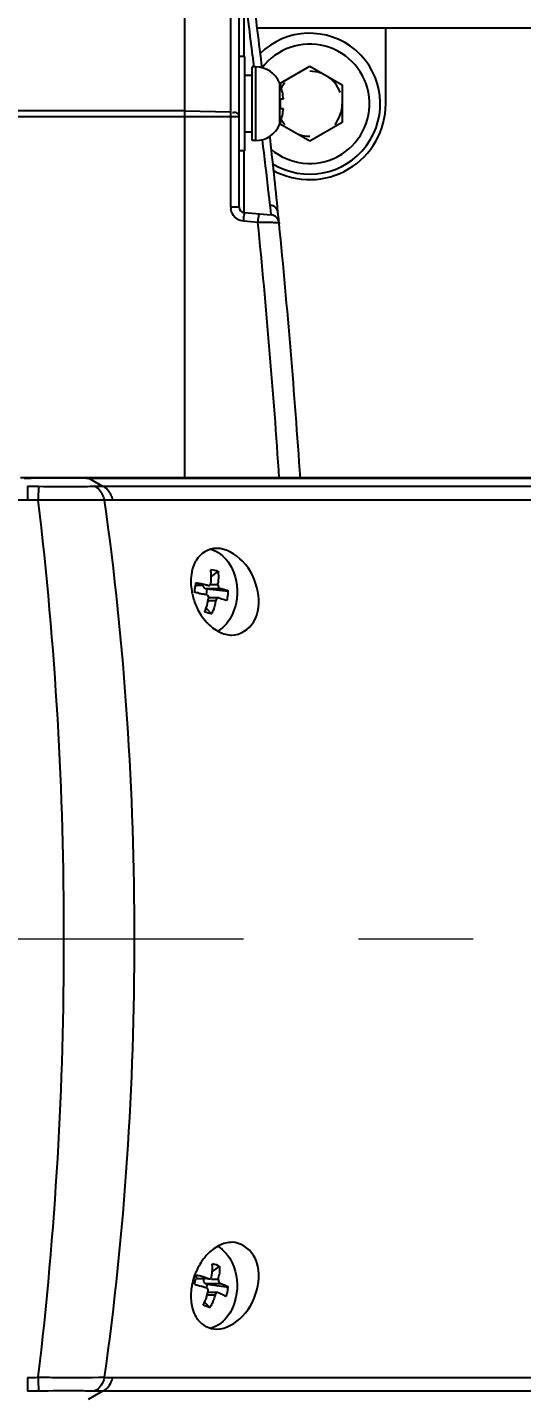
# Model space of a CAD drawing. Header units: millimetres. Extents: x 4061 to 8240, y 107 to 1541.
# Drawn here: x 6996.05 to 7009.71, y 657.15 to 695.08 of the extents above; entities that cross this region are included whole.
import ezdxf

# ---------------------------------------------------------------- set-up
doc = ezdxf.new("R2010")
doc.units = ezdxf.units.MM
doc.linetypes.add('CENTER2', pattern=[28.575, 19.05, -3.175, 3.175, -3.175])
doc.layers.add('中心线层', color=7, linetype='CENTER2', lineweight=0)
doc.layers.add('轮廓实线层', color=7, linetype='Continuous', lineweight=30)
doc.styles.add('思源黑', font='SourceHanSansCN-Normal.ttf')
doc.dimstyles.new('尺寸标注_3_10比例', dxfattribs={"dimtxt": 7, "dimasz": 6, "dimexe": 2, "dimexo": 1.5, "dimgap": 1, "dimtad": 1, "dimdec": 1, "dimlfac": 3.333333, "dimdsep": 46, "dimtxsty": '思源黑', "dimcen": 0.09, "dimadec": 0, "dimazin": 0, "dimtp": 0.01, "dimtm": 0.01, "dimtfac": 1, "dimtdec": 1, "dimtofl": 0, "dimtmove": 0, "dimatfit": 3, "dimfxl": 0, "dimtolj": 1, "dimarcsym": 0})

# ---------------------------------------------------------------- blocks, each defined once
blk = doc.blocks.new('*D1410')
at = {"layer": 'Defpoints', "color": 0}
for p in [(7002.955, 699.869), (7002.955, 639.869), (7074.894, 639.869)]:
    blk.add_point(p, dxfattribs=at)
at = {"layer": '轮廓实线层', "color": 0, "lineweight": -2}
for p, q in [((7004.455, 699.869), (7076.894, 699.869)), ((7074.894, 693.869), (7074.894, 645.869)), ((7004.455, 639.869), (7076.894, 639.869))]:
    blk.add_line(p, q, dxfattribs=at)
at = {"layer": '轮廓实线层', "color": 0}
for points in [[(7075.894, 693.869), (7073.894, 693.869), (7074.894, 699.869)], [(7073.894, 645.869), (7075.894, 645.869), (7074.894, 639.869)]]:
    blk.add_solid(points, dxfattribs=at)
at = {"layer": '轮廓实线层', "color": 0, "insert": (7069.99, 669.869), "char_height": 7, "attachment_point": 5, "rotation": 90, "style": '思源黑'}
blk.add_mtext('\\A1;200±0.1', dxfattribs=at)

msp = doc.modelspace()

# ---------------------------------------------------------------- linework, layer by layer
for p, q in [((7000.405, 682.606), (7000.405, 696.609)), ((7001.674, 690.108), (7001.674, 695.868)), ((7001.905, 690.108), (7001.905, 695.631)), ((7002.042, 694.273), (7002.042, 695.577)), ((7002.404, 695.069), (7023.205, 695.069)), ((7005.955, 692.969), (7005.955, 695.069)), ((7002.055, 694.274), (7001.905, 694.274)), ((7002.055, 694.273), (7002.055, 691.664)), ((7002.316, 693.984), (7002.278, 694.3)), ((7002.358, 693.989), (7002.268, 693.989)), ((7002.268, 691.949), (7002.268, 693.989)), ((7002.358, 693.989), (7002.358, 691.949)), ((7003.031, 693.532), (7003.855, 694.008)), ((7003.855, 694.008), (7004.755, 693.488)), ((7002.268, 693.753), (7002.055, 693.753)), ((7003.023, 693.546), (7003.023, 692.395)), ((7003.023, 693.546), (7003.049, 693.479)), ((7003.049, 693.479), (7003.043, 693.479)), ((7004.755, 693.488), (7004.755, 692.449)), ((7003.127, 693.096), (7003.043, 693.096)), ((7000.405, 692.77), (6832.949, 692.77)), ((7000.405, 692.77), (7001.674, 692.747)), ((7003.043, 692.841), (7003.127, 692.841)), ((6833.054, 692.617), (7001.905, 692.617)), ((7003.855, 691.93), (7003.021, 692.411)), ((7003.049, 692.459), (7003.023, 692.392)), ((7003.023, 692.395), (7003.023, 692.392)), ((7003.043, 692.459), (7003.048, 692.459)), ((7004.755, 692.449), (7003.855, 691.93)), ((7002.268, 692.184), (7002.055, 692.184)), ((7002.358, 691.949), (7002.268, 691.949)), ((7002.055, 691.664), (7001.905, 691.664)), ((7002.042, 689.959), (7002.042, 691.664)), ((7001.905, 690.108), (7001.674, 690.108)), ((7002.776, 690.014), (7002.759, 690.16)), ((7002.424, 689.685), (7002.03, 689.72)), ((7002.042, 689.959), (7002.789, 689.893)), ((7002.646, 689.682), (7002.424, 689.685)), ((7002.834, 689.68), (7002.646, 689.682)), ((7002.789, 689.893), (7002.776, 690.014)), ((7003.007, 689.678), (7003.01, 689.649)), ((6996.055, 682.618), (6995.862, 682.618)), ((6995.96, 682.608), (6996.057, 682.608)), ((6996.157, 682.618), (6996.055, 682.618)), ((6996.057, 682.608), (6996.153, 682.608)), ((6997.181, 682.606), (6996.155, 682.608)), ((6996.455, 682.618), (6996.157, 682.618)), ((6997.074, 682.618), (6996.455, 682.618)), ((6997.644, 682.619), (6997.074, 682.618)), ((6997.643, 682.606), (6997.181, 682.606)), ((6997.674, 682.619), (6997.644, 682.619)), ((7037.313, 682.619), (6997.674, 682.619)), ((6997.732, 682.606), (7037.31, 682.606)), ((6997.735, 682.619), (6998.125, 682.389)), ((6996.052, 682.389), (6996.052, 682.005)), ((6998.125, 682.389), (7038.369, 682.389)), ((6996.052, 682.005), (6995.38, 682.005)), ((7038.653, 682.005), (6998.409, 682.005)), ((7001.323, 680.036), (7001.131, 679.887)), ((7000.919, 679.64), (7000.708, 679.64)), ((7000.965, 679.557), (7001.377, 679.557)), ((7000.965, 679.557), (7001.011, 679.545)), ((7001.011, 679.545), (7000.988, 679.384)), ((7001.045, 679.64), (7001.008, 679.64)), ((7001.011, 679.545), (7001.607, 679.486)), ((7001.112, 679.669), (7001.125, 679.712)), ((7001.322, 679.662), (7001.125, 679.662)), ((7001.347, 679.578), (7001.377, 679.557)), ((7001.042, 679.36), (7001.008, 679.381)), ((7001.339, 679.298), (7001.062, 679.298)), ((7001.062, 679.226), (7001.259, 679.226)), ((7001.277, 679.268), (7001.259, 679.226)), ((7001.5, 679.25), (7001.522, 679.242)), ((7000.991, 679.012), (7001.151, 678.852)), ((7000.727, 660.564), (7000.704, 660.458)), ((7000.97, 660.458), (7000.727, 660.458)), ((7000.924, 660.396), (7000.924, 660.445)), ((7001.058, 660.458), (7000.953, 660.494)), ((7001.058, 660.458), (7001.002, 660.458)), ((7001.058, 660.458), (7001.097, 660.457)), ((7001.097, 660.457), (7001.127, 660.479)), ((7001.127, 660.479), (7001.143, 660.519)), ((7001.336, 660.445), (7001.143, 660.445)), ((7001.363, 660.81), (7001.16, 660.664)), ((7000.97, 660.333), (7001.382, 660.333)), ((7000.97, 660.333), (7001.016, 660.316)), ((7001.016, 660.316), (7000.992, 660.207)), ((7001.035, 660.18), (7001.002, 660.204)), ((7001.016, 660.316), (7001.606, 660.227)), ((7001.326, 660.08), (7001.049, 660.08)), ((7001.354, 660.358), (7001.382, 660.333)), ((7000.951, 659.817), (7001.107, 659.654)), ((7001.049, 660.019), (7001.241, 660.019)), ((7001.263, 660.059), (7001.241, 660.019)), ((6996.052, 657.732), (6996.052, 657.348)), ((6998.409, 657.732), (7038.653, 657.732)), ((6998.125, 657.348), (6997.735, 657.119)), ((7038.369, 657.348), (6998.125, 657.348))]:
    msp.add_line(p, q)
for points in [[(6997.675, 682.607), (6997.664, 682.606), (6997.654, 682.606), (6997.643, 682.607)], [(6997.675, 682.607), (6997.694, 682.607), (6997.713, 682.607), (6997.732, 682.607)], [(7000.965, 679.557), (7000.934, 679.576), (7000.914, 679.613)], [(7001.045, 679.64), (7001.083, 679.644), (7001.112, 679.669)], [(7001.322, 679.662), (7001.328, 679.615), (7001.347, 679.578)], [(7001.062, 679.275), (7001.062, 679.322), (7001.042, 679.36)], [(7001.339, 679.298), (7001.306, 679.294), (7001.277, 679.268)], [(7001.336, 660.445), (7001.338, 660.398), (7001.354, 660.358)], [(7000.97, 660.333), (7000.941, 660.357), (7000.924, 660.396)], [(7001.049, 660.093), (7001.052, 660.14), (7001.035, 660.18)], [(7001.326, 660.08), (7001.293, 660.081), (7001.263, 660.059)]]:
    msp.add_lwpolyline(points)
for centre, radius, start, end in [((6780.616, 667.57), 223.487, 6.77961, 7.3189), ((6780.655, 667.572), 223.228, 6.87656, 7.15196), ((7003.855, 692.969), 1.95, 237.944, 134.9421), ((7003.855, 692.969), 1.65, 229.6258, 143.2503), ((7002.358, 693.269), 0.72, 22.6199, 90), ((7003.855, 692.969), 0.9, 69.9997, 90), ((7001.638, 692.969), 1.495, 4.8938, 19.9521), ((7003.855, 692.969), 0.9, 139.9976, 151.9724), ((7003.855, 692.969), 0.9, 19.9976, 60), ((7001.638, 692.969), 1.411, 354.8143, 5.1857), ((7003.855, 692.969), 2.1, 241.5135, 0), ((7001.638, 692.969), 1.495, 340.0479, 355.1062), ((7003.855, 692.969), 0.9, 319.9976, 0), ((7002.358, 692.669), 0.72, 270, 337.3801), ((7003.855, 692.969), 0.9, 208.0276, 220.0024), ((6821.656, 670.062), 182.215, 6.44965, 6.90532), ((6780.616, 667.57), 223.487, 5.75312, 6.29768), ((7003.855, 692.969), 0.9, 249.9997, 270), ((6821.295, 670.024), 182.578, 6.3321, 6.44894), ((7002.057, 690.108), 0.384, 180.0431, 188.5234), ((7002.055, 690.108), 0.15, 180, 265), ((6785.317, 667.988), 218.188, 3.84346, 5.70712), ((7002.768, 689.654), 0.24, 5.6898, 85), ((6785.307, 667.988), 218.778, 5.69856, 5.76738), ((6785.307, 667.988), 218.778, 3.83304, 5.68199), ((6997.163, 727.15), 44.771, 268.9726, 270.3393), ((6997.265, 710.7), 28.32, 270.3288, 271.2629), ((6996.052, 667.497), 14.508, 88.828, 89.9988), ((6998.409, 673.701), 8.304, 89.9993, 91.5496), ((7001.462, 679.89), 0.871, 149.3445, 154.8704), ((7002.275, 679.771), 1.706, 189.6375, 191.4401), ((7002.332, 679.783), 1.764, 191.456, 197.0102), ((6997.732, 679.999), 2.987, 349.4613, 351.126), ((6997.477, 662.988), 16.771, 78.6145, 79.0239), ((6995.643, 680.323), 5.101, 351.1517, 352.3048), ((6983.928, 681.917), 16.924, 352.2668, 352.5092), ((7000.069, 675.823), 3.938, 78.9372, 80.7072), ((6999.846, 674.696), 5.087, 77.6003, 78.9104), ((6998.153, 667.019), 12.949, 77.0949, 77.5813), ((7000.563, 679.832), 0.766, 347.3548, 350.2783), ((7000.886, 677.435), 2.176, 76.1595, 77.2425), ((7000.957, 677.723), 1.879, 74.4664, 76.1686), ((7002.355, 679.789), 1.788, 196.9949, 202.8446), ((7002.334, 679.78), 1.765, 202.8486, 204.2747), ((7002.317, 679.773), 1.746, 204.2746, 205.6762), ((7000.333, 676.91), 2.558, 76.1418, 77.2058), ((7000.551, 677.791), 1.651, 74.4387, 76.1707), ((7002.282, 679.755), 1.708, 205.6528, 212.9033), ((7002.107, 660.107), 1.493, 139.2787, 141.1093), ((7002.06, 660.147), 1.431, 136.7091, 139.2843), ((7002.335, 659.955), 1.767, 160.9554, 169.3832), ((7002.359, 659.947), 1.793, 159.0083, 160.9862), ((7002.348, 659.951), 1.781, 156.7298, 159.0095), ((6996.137, 661.456), 4.675, 346.8871, 347.6697), ((7002.32, 659.964), 1.75, 153.5928, 156.7339), ((7000.082, 657.978), 2.662, 73.415, 76.0433), ((7000.583, 660.672), 0.775, 343.1457, 346.8097), ((7000.509, 660.688), 0.85, 346.8542, 351.8876), ((7002.261, 659.969), 1.692, 169.4224, 171.5229), ((6997.557, 661.125), 3.217, 345.3588, 346.9039), ((7000.071, 657.866), 2.514, 70.8451, 71.7631), ((7000.29, 658.495), 1.848, 69.6525, 70.8504), ((7000.465, 658.966), 1.345, 68.0445, 69.6635), ((7000.584, 659.264), 1.024, 66.7744, 68.0198), ((7000.312, 660.192), 0.731, 348.1272, 351.9987), ((7000.891, 658.941), 1.473, 68.6831, 70.9387), ((7000.953, 659.1), 1.302, 66.8828, 68.6644), ((7000.341, 660.258), 1.507, 346.3176, 348.0196), ((7001.397, 659.809), 0.795, 209.7401, 217.499), ((6996.052, 672.242), 14.51, 270.0011, 271.1714), ((6998.409, 666.038), 8.306, 268.4521, 270.0009), ((6997.163, 612.581), 44.777, 89.6608, 91.0273), ((6997.265, 629.032), 28.326, 88.7374, 89.6714)]:
    msp.add_arc(centre, radius, start, end)
for points, knots in [([(7001.905, 692.625), (7001.905, 692.673), (7001.823, 692.747), (7001.747, 692.725), (7001.721, 692.715)], [0, 0, 0, 0, 0.633043, 1, 1, 1, 1]), ([(7001.721, 689.922), (7001.71, 689.942), (7001.692, 689.984), (7001.681, 690.029), (7001.678, 690.051)], [0, 0, 0, 0, 0.500335, 1, 1, 1, 1]), ([(7002.856, 690.136), (7002.841, 690.143), (7002.809, 690.155), (7002.776, 690.16), (7002.759, 690.161)], [0, 0, 0, 0, 0.508675, 1, 1, 1, 1]), ([(7002.941, 690.066), (7002.93, 690.081), (7002.905, 690.108), (7002.873, 690.128), (7002.856, 690.136)], [0, 0, 0, 0, 0.492273, 1, 1, 1, 1]), ([(7002.977, 689.973), (7002.975, 689.989), (7002.967, 690.022), (7002.951, 690.052), (7002.941, 690.066)], [0, 0, 0, 0, 0.483394, 1, 1, 1, 1]), ([(7002.03, 689.72), (7002.035, 689.776), (7002.015, 689.83), (7002.066, 689.957), (7002.042, 689.959)], [0, 0, 0, 0, 0.706583, 1, 1, 1, 1]), ([(7002.436, 689.924), (7002.46, 689.922), (7002.409, 689.795), (7002.429, 689.741), (7002.424, 689.685)], [0, 0, 0, 0, 0.293418, 1, 1, 1, 1]), ([(7003.007, 689.678), (7003.005, 689.693), (7002.915, 689.657), (7002.877, 689.679), (7002.834, 689.68)], [0, 0, 0, 0, 0.260201, 1, 1, 1, 1]), ([(6996.36, 682.387), (6996.359, 682.37), (6996.355, 682.242), (6996.352, 682.114), (6996.349, 682.002)], [0, 0, 0, 0, 0.128497, 1, 1, 1, 1]), ([(6998.185, 682.002), (6998.173, 682.048), (6998.121, 682.202), (6998.002, 682.351), (6997.89, 682.387)], [0, 0, 0, 0, 0.286477, 1, 1, 1, 1]), ([(6998.409, 682.005), (6998.399, 682.051), (6998.35, 682.203), (6998.235, 682.352), (6998.125, 682.389)], [0, 0, 0, 0, 0.28723, 1, 1, 1, 1]), ([(6998.185, 682.002), (6998.049, 682.003), (6997.437, 682.007), (6996.825, 682.004), (6996.349, 682.002)], [0, 0, 0, 0, 0.221456, 1, 1, 1, 1]), ([(6996.349, 657.735), (6996.836, 661.758), (6997.288, 669.869), (6996.836, 677.98), (6996.349, 682.002)], [0, 0, 0, 0, 0.500025, 1, 1, 1, 1]), ([(6998.185, 657.735), (6998.749, 661.75), (6999.274, 669.869), (6998.749, 677.988), (6998.185, 682.002)], [0, 0, 0, 0, 0.499999, 1, 1, 1, 1]), ([(7001.124, 680.644), (7001.314, 680.592), (7001.546, 680.404), (7001.68, 680.17), (7001.711, 680.103)], [0, 0, 0, 0, 0.72616, 1, 1, 1, 1]), ([(7001.709, 678.269), (7001.941, 678.269), (7002.456, 678.623), (7002.483, 679.526), (7002.108, 680.326), (7001.546, 680.669), (7001.278, 680.669)], [0, 0, 0, 0, 0.211265, 0.470053, 0.754914, 1, 1, 1, 1]), ([(7001.124, 680.024), (7001.123, 680.033), (7001.12, 680.05), (7001.116, 680.067), (7001.114, 680.075)], [0, 0, 0, 0, 0.50253, 1, 1, 1, 1]), ([(7001.131, 679.962), (7001.13, 679.973), (7001.129, 679.994), (7001.126, 680.014), (7001.124, 680.024)], [0, 0, 0, 0, 0.503232, 1, 1, 1, 1]), ([(7001.125, 679.712), (7001.127, 679.733), (7001.13, 679.775), (7001.132, 679.817), (7001.133, 679.838)], [0, 0, 0, 0, 0.50075, 1, 1, 1, 1]), ([(7001.133, 679.838), (7001.133, 679.859), (7001.134, 679.901), (7001.133, 679.942), (7001.131, 679.962)], [0, 0, 0, 0, 0.504803, 1, 1, 1, 1]), ([(7001.328, 679.788), (7001.327, 679.774), (7001.325, 679.746), (7001.321, 679.717), (7001.318, 679.703)], [0, 0, 0, 0, 0.495812, 1, 1, 1, 1]), ([(7000.788, 679.429), (7000.807, 679.425), (7000.844, 679.417), (7000.881, 679.409), (7000.899, 679.405)], [0, 0, 0, 0, 0.510616, 1, 1, 1, 1]), ([(7001.607, 679.486), (7001.584, 679.494), (7001.536, 679.511), (7001.487, 679.526), (7001.46, 679.533)], [0, 0, 0, 0, 0.467612, 1, 1, 1, 1]), ([(7001.598, 679.399), (7001.599, 679.413), (7001.601, 679.442), (7001.6, 679.47), (7001.598, 679.485)], [0, 0, 0, 0, 0.499212, 1, 1, 1, 1]), ([(7001.031, 679.149), (7001.036, 679.17), (7001.044, 679.211), (7001.048, 679.252), (7001.05, 679.273)], [0, 0, 0, 0, 0.498799, 1, 1, 1, 1]), ([(7001.23, 679.099), (7001.225, 679.078), (7001.213, 679.037), (7001.2, 678.995), (7001.193, 678.975)], [0, 0, 0, 0, 0.501332, 1, 1, 1, 1]), ([(7001.259, 679.226), (7001.255, 679.205), (7001.245, 679.163), (7001.235, 679.12), (7001.23, 679.099)], [0, 0, 0, 0, 0.499584, 1, 1, 1, 1]), ([(7001.522, 679.242), (7001.527, 679.239), (7001.537, 679.235), (7001.547, 679.231), (7001.552, 679.228)], [0, 0, 0, 0, 0.538291, 1, 1, 1, 1]), ([(7001.193, 678.975), (7001.186, 678.956), (7001.17, 678.917), (7001.152, 678.88), (7001.142, 678.862)], [0, 0, 0, 0, 0.50073, 1, 1, 1, 1]), ([(7001.278, 659.069), (7001.546, 659.069), (7002.108, 659.411), (7002.483, 660.211), (7002.456, 661.115), (7001.941, 661.469), (7001.709, 661.469)], [0, 0, 0, 0, 0.245021, 0.529847, 0.788695, 1, 1, 1, 1]), ([(7001.165, 660.813), (7001.165, 660.824), (7001.163, 660.844), (7001.16, 660.864), (7001.158, 660.874)], [0, 0, 0, 0, 0.504034, 1, 1, 1, 1]), ([(7000.953, 660.494), (7000.935, 660.5), (7000.898, 660.512), (7000.861, 660.523), (7000.842, 660.529)], [0, 0, 0, 0, 0.491672, 1, 1, 1, 1]), ([(7001.143, 660.519), (7001.146, 660.539), (7001.152, 660.581), (7001.157, 660.622), (7001.16, 660.643)], [0, 0, 0, 0, 0.501069, 1, 1, 1, 1]), ([(7001.16, 660.643), (7001.162, 660.663), (7001.165, 660.703), (7001.167, 660.744), (7001.167, 660.764)], [0, 0, 0, 0, 0.505779, 1, 1, 1, 1]), ([(7001.167, 660.764), (7001.167, 660.772), (7001.167, 660.789), (7001.166, 660.805), (7001.165, 660.813)], [0, 0, 0, 0, 0.503239, 1, 1, 1, 1]), ([(7001.009, 659.969), (7001.013, 659.981), (7001.019, 660.005), (7001.025, 660.03), (7001.028, 660.042)], [0, 0, 0, 0, 0.500385, 1, 1, 1, 1]), ([(7001.157, 659.774), (7001.148, 659.754), (7001.13, 659.717), (7001.11, 659.681), (7001.098, 659.663)], [0, 0, 0, 0, 0.499522, 1, 1, 1, 1]), ([(7001.203, 659.895), (7001.196, 659.874), (7001.182, 659.834), (7001.165, 659.793), (7001.157, 659.774)], [0, 0, 0, 0, 0.500482, 1, 1, 1, 1]), ([(7001.241, 660.019), (7001.235, 659.998), (7001.223, 659.957), (7001.21, 659.916), (7001.203, 659.895)], [0, 0, 0, 0, 0.499291, 1, 1, 1, 1]), ([(7001.49, 660.004), (7001.498, 660), (7001.513, 659.991), (7001.526, 659.981), (7001.532, 659.976)], [0, 0, 0, 0, 0.542584, 1, 1, 1, 1]), ([(7001.55, 659.974), (7001.554, 659.987), (7001.562, 660.015), (7001.57, 660.043), (7001.573, 660.057)], [0, 0, 0, 0, 0.500105, 1, 1, 1, 1]), ([(7001.724, 659.661), (7001.693, 659.591), (7001.56, 659.347), (7001.323, 659.149), (7001.128, 659.095)], [0, 0, 0, 0, 0.27458, 1, 1, 1, 1]), ([(6996.349, 657.735), (6996.35, 657.691), (6996.353, 657.563), (6996.355, 657.434), (6996.36, 657.351)], [0, 0, 0, 0, 0.347678, 1, 1, 1, 1]), ([(6996.349, 657.735), (6996.515, 657.735), (6997.127, 657.731), (6997.738, 657.733), (6998.185, 657.735)], [0, 0, 0, 0, 0.270601, 1, 1, 1, 1]), ([(6998.185, 657.735), (6998.173, 657.689), (6998.121, 657.534), (6998.001, 657.386), (6997.89, 657.351)], [0, 0, 0, 0, 0.29058, 1, 1, 1, 1]), ([(6998.125, 657.348), (6998.235, 657.385), (6998.35, 657.534), (6998.399, 657.687), (6998.409, 657.732)], [0, 0, 0, 0, 0.71277, 1, 1, 1, 1])]:
    msp.add_open_spline(points, degree=3, knots=knots)
for points in [[(7001.849, 689.783), (7001.796, 689.817), (7001.751, 689.867), (7001.721, 689.922)], [(7002.03, 689.72), (7001.966, 689.725), (7001.902, 689.748), (7001.849, 689.783)], [(6996.052, 682.389), (6996.155, 682.389), (6996.258, 682.39), (6996.36, 682.385)], [(6997.89, 682.387), (6997.968, 682.389), (6998.047, 682.39), (6998.125, 682.388)], [(7001.278, 680.669), (7001.059, 680.669), (7000.825, 680.522), (7000.713, 680.334)], [(7000.674, 680.26), (7000.628, 680.162), (7000.599, 680.056), (7000.583, 679.949)], [(7000.583, 679.949), (7000.562, 679.796), (7000.567, 679.638), (7000.593, 679.485)], [(7001.125, 680.085), (7001.19, 680.073), (7001.257, 680.062), (7001.315, 680.032)], [(7001.323, 680.036), (7001.328, 679.953), (7001.334, 679.871), (7001.328, 679.788)], [(7001.711, 680.103), (7001.846, 679.818), (7001.88, 679.472), (7001.819, 679.162)], [(7000.954, 678.902), (7000.984, 678.983), (7001.013, 679.065), (7001.031, 679.149)], [(7001.339, 679.298), (7001.393, 679.283), (7001.447, 679.268), (7001.5, 679.25)], [(7001.569, 679.226), (7001.581, 679.284), (7001.594, 679.341), (7001.598, 679.399)], [(7001.819, 679.162), (7001.797, 679.056), (7001.764, 678.951), (7001.72, 678.852)], [(7000.848, 678.828), (7000.896, 678.754), (7000.95, 678.684), (7001.009, 678.619)], [(7001.151, 678.852), (7001.084, 678.867), (7001.017, 678.883), (7000.952, 678.906)], [(7001.72, 678.852), (7001.633, 678.663), (7001.494, 678.483), (7001.315, 678.376)], [(7001.009, 678.619), (7001.107, 678.514), (7001.222, 678.421), (7001.35, 678.358)], [(7001.35, 678.358), (7001.461, 678.303), (7001.586, 678.269), (7001.709, 678.269)], [(7001.354, 661.381), (7001.228, 661.32), (7001.115, 661.23), (7001.019, 661.128)], [(7001.316, 661.361), (7001.489, 661.258), (7001.625, 661.086), (7001.711, 660.903)], [(7001.709, 661.469), (7001.587, 661.469), (7001.463, 661.435), (7001.354, 661.381)], [(7000.945, 661.044), (7000.87, 660.951), (7000.806, 660.849), (7000.753, 660.742)], [(7001.17, 660.884), (7001.234, 660.864), (7001.301, 660.845), (7001.355, 660.806)], [(7001.711, 660.903), (7001.848, 660.613), (7001.882, 660.26), (7001.815, 659.945)], [(7001.363, 660.81), (7001.363, 660.729), (7001.362, 660.648), (7001.351, 660.568)], [(7000.588, 660.219), (7000.568, 660.085), (7000.564, 659.946), (7000.58, 659.811)], [(7000.671, 660.311), (7000.733, 660.292), (7000.796, 660.273), (7000.858, 660.253)], [(7001.326, 660.08), (7001.382, 660.056), (7001.438, 660.034), (7001.49, 660.004)], [(7001.606, 660.227), (7001.559, 660.252), (7001.512, 660.277), (7001.464, 660.297)], [(7001.573, 660.057), (7001.587, 660.112), (7001.598, 660.169), (7001.597, 660.226)], [(7000.58, 659.811), (7000.588, 659.749), (7000.6, 659.687), (7000.618, 659.627)], [(7001.107, 659.654), (7001.041, 659.677), (7000.975, 659.701), (7000.912, 659.731)], [(7000.914, 659.728), (7000.949, 659.807), (7000.984, 659.886), (7001.009, 659.969)], [(7001.805, 659.902), (7001.785, 659.82), (7001.758, 659.739), (7001.724, 659.661)], [(7000.618, 659.627), (7000.639, 659.553), (7000.668, 659.481), (7000.706, 659.415)], [(7000.766, 659.325), (7000.882, 659.174), (7001.087, 659.069), (7001.278, 659.069)], [(6996.36, 657.351), (6996.258, 657.349), (6996.155, 657.347), (6996.053, 657.35)], [(6998.125, 657.348), (6998.047, 657.348), (6997.968, 657.348), (6997.89, 657.352)]]:
    msp.add_open_spline(points, degree=3)
at = {"layer": '中心线层'}
msp.add_line((6668.649, 669.869), (7047.166, 669.869), dxfattribs=at)

# ---------------------------------------------------------------- dimensions: what is measured, and where the dimension line sits
at = {"layer": '轮廓实线层'}
dim = msp.add_linear_dim(base=(7074.894, 639.869), p1=(7002.955, 699.869), p2=(7002.955, 639.869), angle=90, text='<>±0.1', dimstyle='尺寸标注_3_10比例', dxfattribs=at)
dim.commit()
dim.dimension.update_dxf_attribs({"geometry": '*D1410', "text_midpoint": (7074.894, 669.869), "dimtype": 160})

doc.saveas('drawing.dxf')
